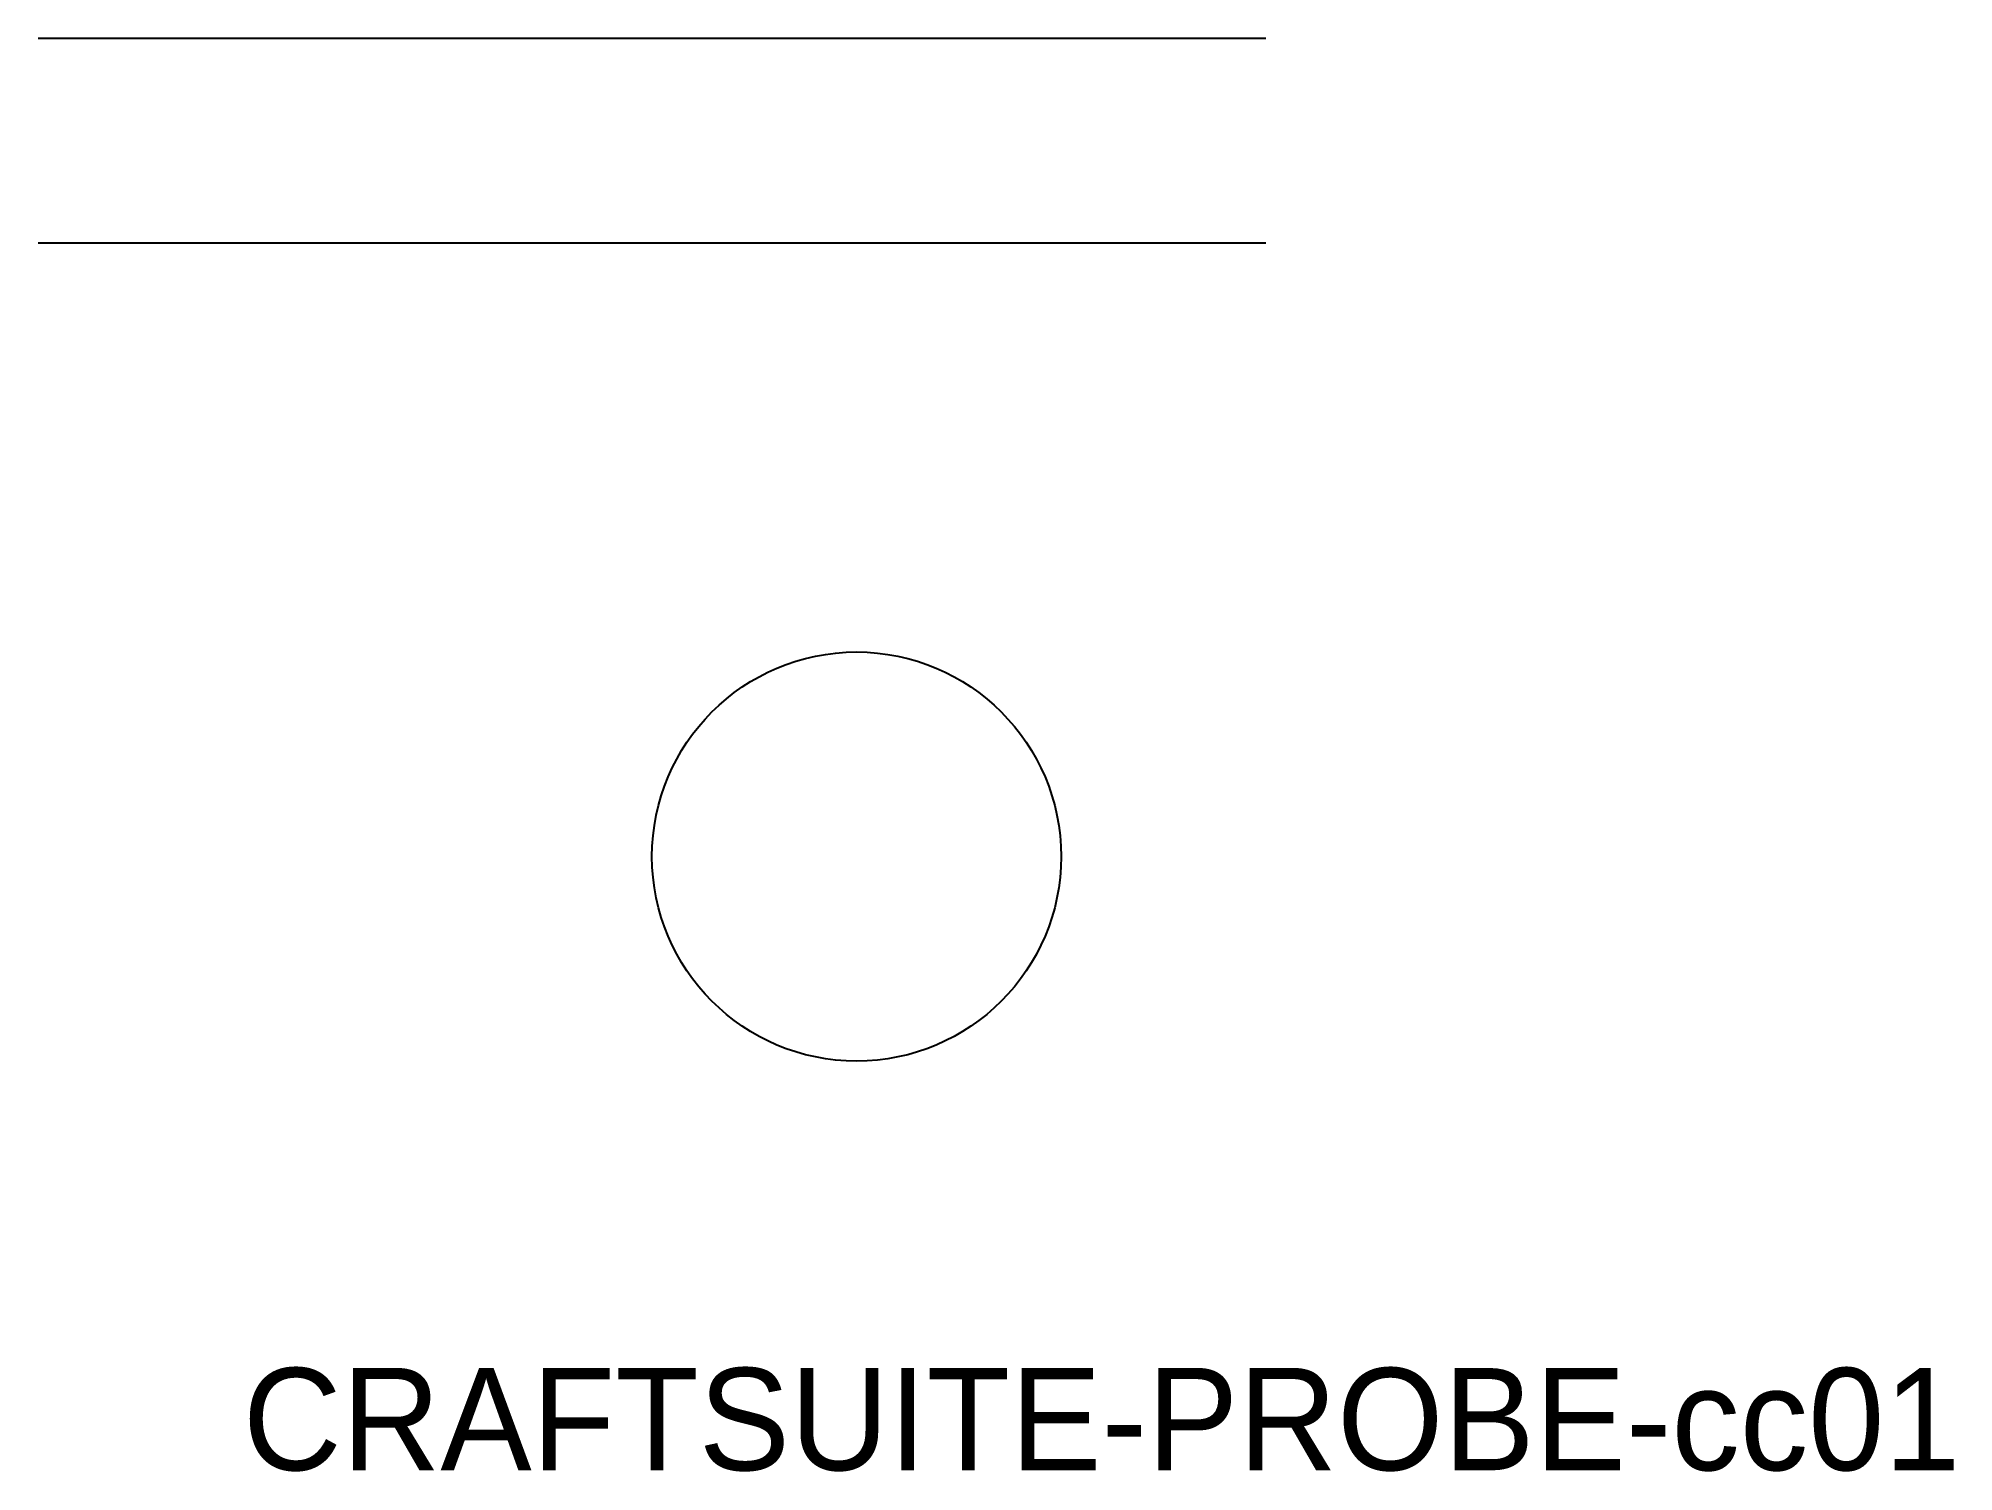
# Model space of a CAD drawing. Header units: inches. Extents: x 0 to 9.36, y 0.99 to 8.
import ezdxf

# ---------------------------------------------------------------- set-up
doc = ezdxf.new("R2010")
doc.units = ezdxf.units.IN
doc.header["$MEASUREMENT"] = 0

msp = doc.modelspace()

# ---------------------------------------------------------------- linework, layer by layer
for p, q in [((0, 8), (6, 8)), ((0, 7), (6, 7))]:
    msp.add_line(p, q)
msp.add_circle((4, 4), 1)

# ---------------------------------------------------------------- texts
msp.add_text('CRAFTSUITE-PROBE-cc01', height=0.5).set_placement((1, 1))

doc.saveas('drawing.dxf')
